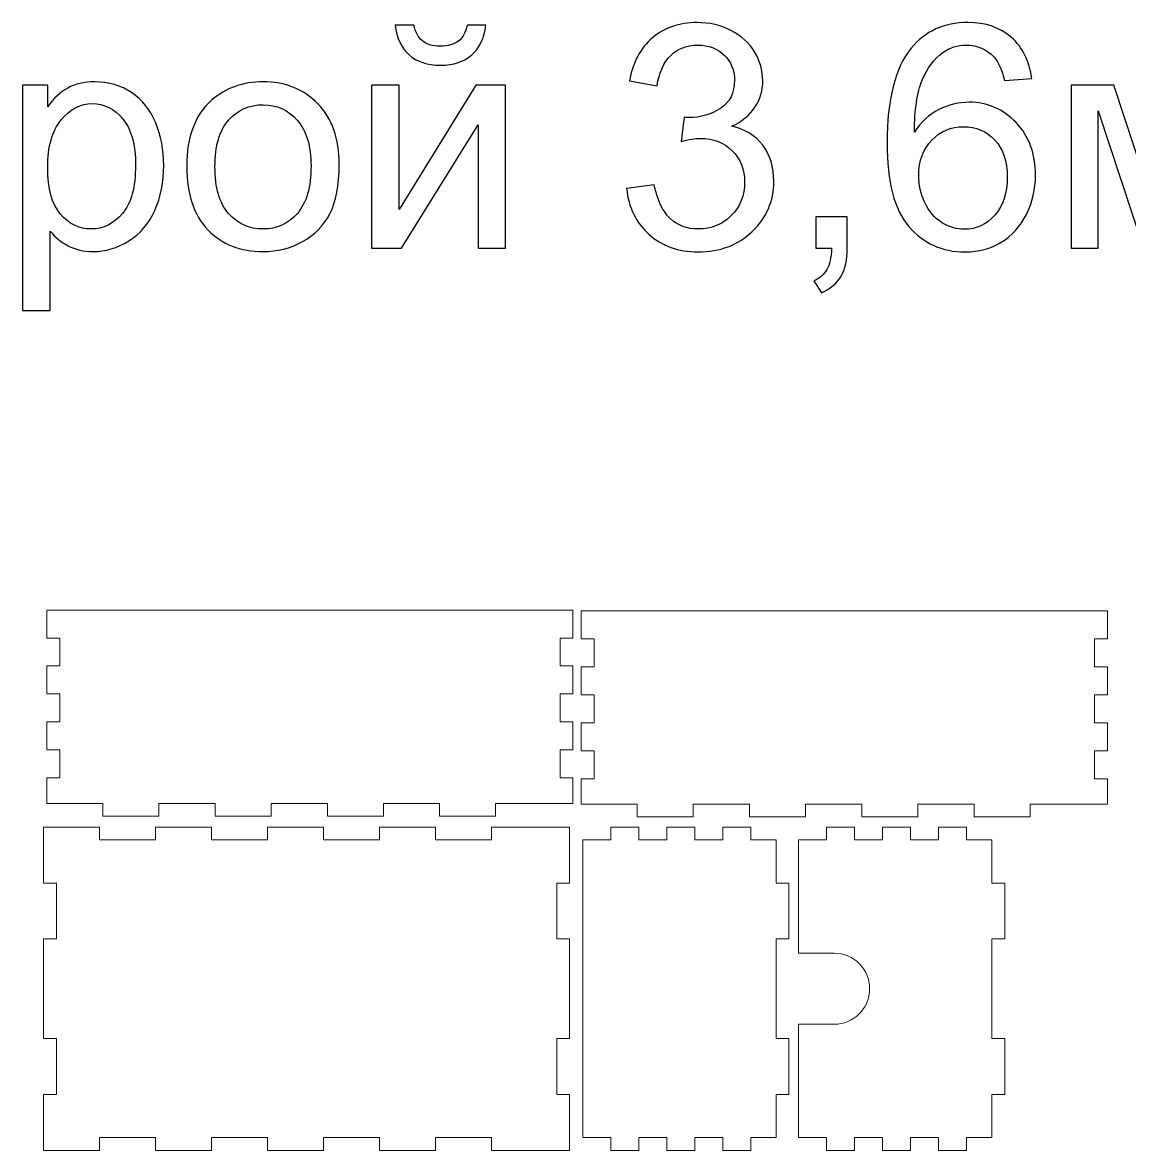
# Model space of a CAD drawing. Header units: centimetres. Extents: x -298 to 0, y -88 to 63.
# Drawn here: x -172.22 to -141.08, y -52.07 to -20.33 of the extents above; entities that cross this region are included whole.
import ezdxf

# ---------------------------------------------------------------- set-up
doc = ezdxf.new("R2010")
doc.units = ezdxf.units.CM
doc.header["$MEASUREMENT"] = 0
doc.layers.add('layer 1', color=7, linetype='Continuous')

msp = doc.modelspace()

# ---------------------------------------------------------------- linework, layer by layer
at = {"layer": 'layer 1', "color": 250}
for points, knots in [([(-159.71471, -20.40551), (-159.71471, -20.40551), (-159.18503, -20.40551), (-159.18503, -20.40551), (-159.18503, -20.40551), (-159.22769, -20.76893), (-159.36012, -21.04849), (-159.58082, -21.24271), (-159.58082, -21.24271), (-159.80152, -21.4384), (-160.09432, -21.53551), (-160.46069, -21.53551), (-160.46069, -21.53551), (-160.82853, -21.53551), (-161.1228, -21.4384), (-161.34204, -21.24565), (-161.34204, -21.24565), (-161.56127, -21.05143), (-161.69369, -20.77187), (-161.73636, -20.40551), (-161.73636, -20.40551), (-161.73636, -20.40551), (-161.20667, -20.40551), (-161.20667, -20.40551), (-161.20667, -20.40551), (-161.16695, -20.60414), (-161.08602, -20.75275), (-160.96684, -20.84986), (-160.96684, -20.84986), (-160.84766, -20.94844), (-160.68581, -20.99699), (-160.48423, -20.99699), (-160.48423, -20.99699), (-160.25029, -20.99699), (-160.07373, -20.94991), (-159.95455, -20.85427), (-159.95455, -20.85427), (-159.83537, -20.7601), (-159.75444, -20.61002), (-159.71471, -20.40551)], [0, 0, 0, 0, 0.09090909, 0.09090909, 0.09090909, 0.09090909, 0.18181818, 0.18181818, 0.18181818, 0.18181818, 0.27272727, 0.27272727, 0.27272727, 0.27272727, 0.36363636, 0.36363636, 0.36363636, 0.36363636, 0.45454545, 0.45454545, 0.45454545, 0.45454545, 0.54545455, 0.54545455, 0.54545455, 0.54545455, 0.63636364, 0.63636364, 0.63636364, 0.63636364, 0.72727273, 0.72727273, 0.72727273, 0.72727273, 0.81818182, 0.81818182, 0.81818182, 0.81818182, 1, 1, 1, 1]), ([(-155.22561, -25.00497), (-155.22561, -25.00497), (-154.44873, -24.89903), (-154.44873, -24.89903), (-154.44873, -24.89903), (-154.35898, -25.34044), (-154.2089, -25.65825), (-153.99555, -25.85247), (-153.99555, -25.85247), (-153.78221, -26.04669), (-153.5203, -26.1438), (-153.20985, -26.1438), (-153.20985, -26.1438), (-152.84201, -26.1438), (-152.53155, -26.01727), (-152.28142, -25.76419), (-152.28142, -25.76419), (-152.03129, -25.51112), (-151.90622, -25.19772), (-151.90622, -24.82399), (-151.90622, -24.82399), (-151.90622, -24.46793), (-152.02246, -24.17365), (-152.25641, -23.94118), (-152.25641, -23.94118), (-152.48888, -23.71018), (-152.78462, -23.59394), (-153.14511, -23.59394), (-153.14511, -23.59394), (-153.29224, -23.59394), (-153.47469, -23.62337), (-153.69392, -23.68075), (-153.69392, -23.68075), (-153.69392, -23.68075), (-153.60711, -23.00098), (-153.60711, -23.00098), (-153.60711, -23.00098), (-153.55562, -23.00687), (-153.51295, -23.00981), (-153.48205, -23.00981), (-153.48205, -23.00981), (-153.14952, -23.00981), (-152.85231, -22.923), (-152.58599, -22.75085), (-152.58599, -22.75085), (-152.32115, -22.5787), (-152.18872, -22.31386), (-152.18872, -21.95632), (-152.18872, -21.95632), (-152.18872, -21.67234), (-152.28583, -21.43693), (-152.47858, -21.25007), (-152.47858, -21.25007), (-152.67133, -21.0632), (-152.91999, -20.97051), (-153.22456, -20.97051), (-153.22456, -20.97051), (-153.52766, -20.97051), (-153.77926, -21.06615), (-153.98084, -21.25742), (-153.98084, -21.25742), (-154.18241, -21.4487), (-154.31189, -21.73561), (-154.36928, -22.11817), (-154.36928, -22.11817), (-154.36928, -22.11817), (-155.14615, -21.97692), (-155.14615, -21.97692), (-155.14615, -21.97692), (-155.05052, -21.45606), (-154.8357, -21.05143), (-154.49876, -20.76452), (-154.49876, -20.76452), (-154.16329, -20.4776), (-153.74395, -20.33488), (-153.24369, -20.33488), (-153.24369, -20.33488), (-152.89939, -20.33488), (-152.58158, -20.40845), (-152.29172, -20.55706), (-152.29172, -20.55706), (-152.00039, -20.70419), (-151.77822, -20.90577), (-151.62519, -21.16031), (-151.62519, -21.16031), (-151.4707, -21.41633), (-151.39419, -21.68706), (-151.39419, -21.97397), (-151.39419, -21.97397), (-151.39419, -22.24617), (-151.46776, -22.49336), (-151.61342, -22.71701), (-151.61342, -22.71701), (-151.76056, -22.94066), (-151.97832, -23.11869), (-152.26523, -23.25111), (-152.26523, -23.25111), (-151.89151, -23.33645), (-151.60165, -23.51596), (-151.39419, -23.78816), (-151.39419, -23.78816), (-151.1882, -24.05889), (-151.08521, -24.40024), (-151.08521, -24.80781), (-151.08521, -24.80781), (-151.08521, -25.35957), (-151.28678, -25.82893), (-151.68846, -26.21296), (-151.68846, -26.21296), (-152.09161, -26.59698), (-152.6007, -26.78826), (-153.21573, -26.78826), (-153.21573, -26.78826), (-153.77043, -26.78826), (-154.23097, -26.62199), (-154.59734, -26.29094), (-154.59734, -26.29094), (-154.96518, -25.95988), (-155.17411, -25.53172), (-155.22561, -25.00497)], [0, 0, 0, 0, 0.03225806, 0.03225806, 0.03225806, 0.03225806, 0.06451613, 0.06451613, 0.06451613, 0.06451613, 0.09677419, 0.09677419, 0.09677419, 0.09677419, 0.12903226, 0.12903226, 0.12903226, 0.12903226, 0.16129032, 0.16129032, 0.16129032, 0.16129032, 0.19354839, 0.19354839, 0.19354839, 0.19354839, 0.22580645, 0.22580645, 0.22580645, 0.22580645, 0.25806452, 0.25806452, 0.25806452, 0.25806452, 0.29032258, 0.29032258, 0.29032258, 0.29032258, 0.32258065, 0.32258065, 0.32258065, 0.32258065, 0.35483871, 0.35483871, 0.35483871, 0.35483871, 0.38709677, 0.38709677, 0.38709677, 0.38709677, 0.41935484, 0.41935484, 0.41935484, 0.41935484, 0.4516129, 0.4516129, 0.4516129, 0.4516129, 0.48387097, 0.48387097, 0.48387097, 0.48387097, 0.51612903, 0.51612903, 0.51612903, 0.51612903, 0.5483871, 0.5483871, 0.5483871, 0.5483871, 0.58064516, 0.58064516, 0.58064516, 0.58064516, 0.61290323, 0.61290323, 0.61290323, 0.61290323, 0.64516129, 0.64516129, 0.64516129, 0.64516129, 0.67741935, 0.67741935, 0.67741935, 0.67741935, 0.70967742, 0.70967742, 0.70967742, 0.70967742, 0.74193548, 0.74193548, 0.74193548, 0.74193548, 0.77419355, 0.77419355, 0.77419355, 0.77419355, 0.80645161, 0.80645161, 0.80645161, 0.80645161, 0.83870968, 0.83870968, 0.83870968, 0.83870968, 0.87096774, 0.87096774, 0.87096774, 0.87096774, 0.90322581, 0.90322581, 0.90322581, 0.90322581, 0.93548387, 0.93548387, 0.93548387, 0.93548387, 1, 1, 1, 1]), ([(-143.82847, -21.90629), (-143.82847, -21.90629), (-144.59652, -21.96809), (-144.59652, -21.96809), (-144.59652, -21.96809), (-144.66568, -21.66352), (-144.76426, -21.44134), (-144.89227, -21.30303), (-144.89227, -21.30303), (-145.10267, -21.08086), (-145.3631, -20.97051), (-145.67209, -20.97051), (-145.67209, -20.97051), (-145.92074, -20.97051), (-146.14145, -21.03966), (-146.33125, -21.17797), (-146.33125, -21.17797), (-146.5755, -21.356), (-146.76678, -21.61496), (-146.9095, -21.95632), (-146.9095, -21.95632), (-147.05075, -22.29914), (-147.12432, -22.78616), (-147.1302, -23.41738), (-147.1302, -23.41738), (-146.94334, -23.1334), (-146.71381, -22.92153), (-146.44308, -22.78469), (-146.44308, -22.78469), (-146.17235, -22.64638), (-145.88985, -22.57723), (-145.59263, -22.57723), (-145.59263, -22.57723), (-145.07471, -22.57723), (-144.63331, -22.76851), (-144.26841, -23.14959), (-144.26841, -23.14959), (-143.90498, -23.53067), (-143.72254, -24.0221), (-143.72254, -24.62683), (-143.72254, -24.62683), (-143.72254, -25.0241), (-143.80787, -25.39194), (-143.97855, -25.73329), (-143.97855, -25.73329), (-144.1507, -26.07465), (-144.38465, -26.33508), (-144.6848, -26.51606), (-144.6848, -26.51606), (-144.98349, -26.69703), (-145.32337, -26.78826), (-145.70298, -26.78826), (-145.70298, -26.78826), (-146.34891, -26.78826), (-146.87713, -26.5499), (-147.28617, -26.07465), (-147.28617, -26.07465), (-147.69373, -25.5994), (-147.89825, -24.81517), (-147.89825, -23.72342), (-147.89825, -23.72342), (-147.89825, -22.50219), (-147.67166, -21.61349), (-147.21995, -21.05879), (-147.21995, -21.05879), (-146.82563, -20.57618), (-146.29447, -20.33488), (-145.625, -20.33488), (-145.625, -20.33488), (-145.12768, -20.33488), (-144.71864, -20.47466), (-144.40083, -20.75275), (-144.40083, -20.75275), (-144.08302, -21.03083), (-143.89174, -21.41486), (-143.82847, -21.90629)], [0, 0, 0, 0, 0.05, 0.05, 0.05, 0.05, 0.1, 0.1, 0.1, 0.1, 0.15, 0.15, 0.15, 0.15, 0.2, 0.2, 0.2, 0.2, 0.25, 0.25, 0.25, 0.25, 0.3, 0.3, 0.3, 0.3, 0.35, 0.35, 0.35, 0.35, 0.4, 0.4, 0.4, 0.4, 0.45, 0.45, 0.45, 0.45, 0.5, 0.5, 0.5, 0.5, 0.55, 0.55, 0.55, 0.55, 0.6, 0.6, 0.6, 0.6, 0.65, 0.65, 0.65, 0.65, 0.7, 0.7, 0.7, 0.7, 0.75, 0.75, 0.75, 0.75, 0.8, 0.8, 0.8, 0.8, 0.85, 0.85, 0.85, 0.85, 0.9, 0.9, 0.9, 0.9, 1, 1, 1, 1]), ([(-172.21831, -28.43912), (-172.21831, -28.43912), (-172.21831, -22.10051), (-172.21831, -22.10051), (-172.21831, -22.10051), (-172.21831, -22.10051), (-171.51206, -22.10051), (-171.51206, -22.10051), (-171.51206, -22.10051), (-171.51206, -22.10051), (-171.51206, -22.7023), (-171.51206, -22.7023), (-171.51206, -22.7023), (-171.3458, -22.46982), (-171.15746, -22.29473), (-170.94706, -22.17849), (-170.94706, -22.17849), (-170.73813, -22.06225), (-170.48358, -22.0034), (-170.18489, -22.0034), (-170.18489, -22.0034), (-169.79351, -22.0034), (-169.44922, -22.10345), (-169.15053, -22.30503), (-169.15053, -22.30503), (-168.85184, -22.50513), (-168.62673, -22.78911), (-168.47371, -23.154), (-168.47371, -23.154), (-168.32216, -23.52037), (-168.24564, -23.92058), (-168.24564, -24.35757), (-168.24564, -24.35757), (-168.24564, -24.82399), (-168.32951, -25.2448), (-168.49725, -25.62), (-168.49725, -25.62), (-168.66498, -25.99372), (-168.90923, -26.28064), (-169.22998, -26.48074), (-169.22998, -26.48074), (-169.54927, -26.67938), (-169.88621, -26.77943), (-170.23934, -26.77943), (-170.23934, -26.77943), (-170.49829, -26.77943), (-170.73077, -26.72499), (-170.93529, -26.61611), (-170.93529, -26.61611), (-171.14128, -26.50723), (-171.30901, -26.37039), (-171.44143, -26.20413), (-171.44143, -26.20413), (-171.44143, -26.20413), (-171.44143, -28.43912), (-171.44143, -28.43912), (-171.44143, -28.43912), (-171.44143, -28.43912), (-172.21831, -28.43912), (-172.21831, -28.43912)], [0, 0, 0, 0, 0.0625, 0.0625, 0.0625, 0.0625, 0.125, 0.125, 0.125, 0.125, 0.1875, 0.1875, 0.1875, 0.1875, 0.25, 0.25, 0.25, 0.25, 0.3125, 0.3125, 0.3125, 0.3125, 0.375, 0.375, 0.375, 0.375, 0.4375, 0.4375, 0.4375, 0.4375, 0.5, 0.5, 0.5, 0.5, 0.5625, 0.5625, 0.5625, 0.5625, 0.625, 0.625, 0.625, 0.625, 0.6875, 0.6875, 0.6875, 0.6875, 0.75, 0.75, 0.75, 0.75, 0.8125, 0.8125, 0.8125, 0.8125, 0.875, 0.875, 0.875, 0.875, 1, 1, 1, 1]), ([(-167.59972, -24.39142), (-167.59972, -23.54538), (-167.3643, -22.91859), (-166.892, -22.51102), (-166.892, -22.51102), (-166.49915, -22.17261), (-166.01801, -22.0034), (-165.45154, -22.0034), (-165.45154, -22.0034), (-164.82327, -22.0034), (-164.30829, -22.20939), (-163.90808, -22.62137), (-163.90808, -22.62137), (-163.50934, -23.03188), (-163.30924, -23.6013), (-163.30924, -24.32668), (-163.30924, -24.32668), (-163.30924, -24.91522), (-163.39752, -25.37723), (-163.57408, -25.71417), (-163.57408, -25.71417), (-163.75065, -26.05111), (-164.00814, -26.31301), (-164.34655, -26.49987), (-164.34655, -26.49987), (-164.68349, -26.68673), (-165.0528, -26.77943), (-165.45154, -26.77943), (-165.45154, -26.77943), (-166.09305, -26.77943), (-166.61097, -26.57491), (-167.00676, -26.1644), (-167.00676, -26.1644), (-167.40256, -25.75389), (-167.59972, -25.16241), (-167.59972, -24.39142)], [0, 0, 0, 0, 0.1, 0.1, 0.1, 0.1, 0.2, 0.2, 0.2, 0.2, 0.3, 0.3, 0.3, 0.3, 0.4, 0.4, 0.4, 0.4, 0.5, 0.5, 0.5, 0.5, 0.6, 0.6, 0.6, 0.6, 0.7, 0.7, 0.7, 0.7, 0.8, 0.8, 0.8, 0.8, 1, 1, 1, 1]), ([(-162.39847, -22.10051), (-162.39847, -22.10051), (-161.62159, -22.10051), (-161.62159, -22.10051), (-161.62159, -22.10051), (-161.62159, -22.10051), (-161.62159, -25.59499), (-161.62159, -25.59499), (-161.62159, -25.59499), (-161.62159, -25.59499), (-159.46311, -22.10051), (-159.46311, -22.10051), (-159.46311, -22.10051), (-159.46311, -22.10051), (-158.62885, -22.10051), (-158.62885, -22.10051), (-158.62885, -22.10051), (-158.62885, -22.10051), (-158.62885, -26.68232), (-158.62885, -26.68232), (-158.62885, -26.68232), (-158.62885, -26.68232), (-159.40573, -26.68232), (-159.40573, -26.68232), (-159.40573, -26.68232), (-159.40573, -26.68232), (-159.40573, -23.20991), (-159.40573, -23.20991), (-159.40573, -23.20991), (-159.40573, -23.20991), (-161.56127, -26.68232), (-161.56127, -26.68232), (-161.56127, -26.68232), (-161.56127, -26.68232), (-162.39847, -26.68232), (-162.39847, -26.68232), (-162.39847, -26.68232), (-162.39847, -26.68232), (-162.39847, -22.10051), (-162.39847, -22.10051)], [0, 0, 0, 0, 0.09090909, 0.09090909, 0.09090909, 0.09090909, 0.18181818, 0.18181818, 0.18181818, 0.18181818, 0.27272727, 0.27272727, 0.27272727, 0.27272727, 0.36363636, 0.36363636, 0.36363636, 0.36363636, 0.45454545, 0.45454545, 0.45454545, 0.45454545, 0.54545455, 0.54545455, 0.54545455, 0.54545455, 0.63636364, 0.63636364, 0.63636364, 0.63636364, 0.72727273, 0.72727273, 0.72727273, 0.72727273, 0.81818182, 0.81818182, 0.81818182, 0.81818182, 1, 1, 1, 1]), ([(-142.71466, -22.10051), (-142.71466, -22.10051), (-141.51991, -22.10051), (-141.51991, -22.10051), (-141.51991, -22.10051), (-141.51991, -22.10051), (-140.30899, -25.76714), (-140.30899, -25.76714), (-140.30899, -25.76714), (-140.30899, -25.76714), (-138.96858, -22.10051), (-138.96858, -22.10051), (-138.96858, -22.10051), (-138.96858, -22.10051), (-137.85918, -22.10051), (-137.85918, -22.10051), (-137.85918, -22.10051), (-137.85918, -22.10051), (-137.85918, -26.68232), (-137.85918, -26.68232), (-137.85918, -26.68232), (-137.85918, -26.68232), (-138.63605, -26.68232), (-138.63605, -26.68232), (-138.63605, -26.68232), (-138.63605, -26.68232), (-138.63605, -22.99362), (-138.63605, -22.99362), (-138.63605, -22.99362), (-138.63605, -22.99362), (-139.98529, -26.68232), (-139.98529, -26.68232), (-139.98529, -26.68232), (-139.98529, -26.68232), (-140.67977, -26.68232), (-140.67977, -26.68232), (-140.67977, -26.68232), (-140.67977, -26.68232), (-141.95544, -22.81706), (-141.95544, -22.81706), (-141.95544, -22.81706), (-141.95544, -22.81706), (-141.95544, -26.68232), (-141.95544, -26.68232), (-141.95544, -26.68232), (-141.95544, -26.68232), (-142.71466, -26.68232), (-142.71466, -26.68232), (-142.71466, -26.68232), (-142.71466, -26.68232), (-142.71466, -22.10051), (-142.71466, -22.10051)], [0, 0, 0, 0, 0.07142857, 0.07142857, 0.07142857, 0.07142857, 0.14285714, 0.14285714, 0.14285714, 0.14285714, 0.21428571, 0.21428571, 0.21428571, 0.21428571, 0.28571429, 0.28571429, 0.28571429, 0.28571429, 0.35714286, 0.35714286, 0.35714286, 0.35714286, 0.42857143, 0.42857143, 0.42857143, 0.42857143, 0.5, 0.5, 0.5, 0.5, 0.57142857, 0.57142857, 0.57142857, 0.57142857, 0.64285714, 0.64285714, 0.64285714, 0.64285714, 0.71428571, 0.71428571, 0.71428571, 0.71428571, 0.78571429, 0.78571429, 0.78571429, 0.78571429, 0.85714286, 0.85714286, 0.85714286, 0.85714286, 1, 1, 1, 1]), ([(-171.51206, -24.41937), (-171.51206, -25.00644), (-171.39288, -25.44049), (-171.15599, -25.72152), (-171.15599, -25.72152), (-170.91763, -26.00255), (-170.62925, -26.1438), (-170.29083, -26.1438), (-170.29083, -26.1438), (-169.94653, -26.1438), (-169.65226, -25.99814), (-169.40802, -25.70681), (-169.40802, -25.70681), (-169.1623, -25.41548), (-169.04018, -24.96524), (-169.04018, -24.35463), (-169.04018, -24.35463), (-169.04018, -23.77197), (-169.15936, -23.33645), (-169.39919, -23.04659), (-169.39919, -23.04659), (-169.63902, -22.75674), (-169.92446, -22.61254), (-170.25699, -22.61254), (-170.25699, -22.61254), (-170.58658, -22.61254), (-170.8779, -22.76704), (-171.13098, -23.07455), (-171.13098, -23.07455), (-171.38552, -23.38353), (-171.51206, -23.83083), (-171.51206, -24.41937)], [0, 0, 0, 0, 0.11111111, 0.11111111, 0.11111111, 0.11111111, 0.22222222, 0.22222222, 0.22222222, 0.22222222, 0.33333333, 0.33333333, 0.33333333, 0.33333333, 0.44444444, 0.44444444, 0.44444444, 0.44444444, 0.55555556, 0.55555556, 0.55555556, 0.55555556, 0.66666667, 0.66666667, 0.66666667, 0.66666667, 0.77777778, 0.77777778, 0.77777778, 0.77777778, 1, 1, 1, 1]), ([(-166.80519, -24.39289), (-166.80519, -24.97849), (-166.67718, -25.41695), (-166.42116, -25.70681), (-166.42116, -25.70681), (-166.16368, -25.99814), (-165.84145, -26.1438), (-165.45154, -26.1438), (-165.45154, -26.1438), (-165.06604, -26.1438), (-164.74529, -25.99814), (-164.4878, -25.70534), (-164.4878, -25.70534), (-164.23178, -25.41254), (-164.10377, -24.96672), (-164.10377, -24.36787), (-164.10377, -24.36787), (-164.10377, -23.80287), (-164.23325, -23.37471), (-164.49074, -23.08485), (-164.49074, -23.08485), (-164.74823, -22.79352), (-165.06898, -22.64786), (-165.45154, -22.64786), (-165.45154, -22.64786), (-165.84145, -22.64786), (-166.16368, -22.79205), (-166.42116, -23.08191), (-166.42116, -23.08191), (-166.67718, -23.37176), (-166.80519, -23.80876), (-166.80519, -24.39289)], [0, 0, 0, 0, 0.11111111, 0.11111111, 0.11111111, 0.11111111, 0.22222222, 0.22222222, 0.22222222, 0.22222222, 0.33333333, 0.33333333, 0.33333333, 0.33333333, 0.44444444, 0.44444444, 0.44444444, 0.44444444, 0.55555556, 0.55555556, 0.55555556, 0.55555556, 0.66666667, 0.66666667, 0.66666667, 0.66666667, 0.77777778, 0.77777778, 0.77777778, 0.77777778, 1, 1, 1, 1]), ([(-147.00661, -24.63419), (-147.00661, -24.90198), (-146.94922, -25.15799), (-146.83593, -25.40224), (-146.83593, -25.40224), (-146.72264, -25.64648), (-146.56373, -25.83187), (-146.36215, -25.95988), (-146.36215, -25.95988), (-146.1591, -26.08789), (-145.94429, -26.15263), (-145.71623, -26.15263), (-145.71623, -26.15263), (-145.38517, -26.15263), (-145.10267, -26.02021), (-144.86872, -25.75536), (-144.86872, -25.75536), (-144.63478, -25.49052), (-144.51707, -25.13151), (-144.51707, -24.67686), (-144.51707, -24.67686), (-144.51707, -24.23987), (-144.63331, -23.89557), (-144.86431, -23.64397), (-144.86431, -23.64397), (-145.09531, -23.39236), (-145.38958, -23.26583), (-145.74712, -23.26583), (-145.74712, -23.26583), (-146.09731, -23.26583), (-146.39599, -23.39236), (-146.64024, -23.64397), (-146.64024, -23.64397), (-146.88448, -23.89557), (-147.00661, -24.22515), (-147.00661, -24.63419)], [0, 0, 0, 0, 0.1, 0.1, 0.1, 0.1, 0.2, 0.2, 0.2, 0.2, 0.3, 0.3, 0.3, 0.3, 0.4, 0.4, 0.4, 0.4, 0.5, 0.5, 0.5, 0.5, 0.6, 0.6, 0.6, 0.6, 0.7, 0.7, 0.7, 0.7, 0.8, 0.8, 0.8, 0.8, 1, 1, 1, 1]), ([(-149.90076, -26.68232), (-149.90076, -26.68232), (-149.90076, -25.79951), (-149.90076, -25.79951), (-149.90076, -25.79951), (-149.90076, -25.79951), (-149.01795, -25.79951), (-149.01795, -25.79951), (-149.01795, -25.79951), (-149.01795, -25.79951), (-149.01795, -26.68232), (-149.01795, -26.68232), (-149.01795, -26.68232), (-149.01795, -27.00749), (-149.07533, -27.27086), (-149.19157, -27.47097), (-149.19157, -27.47097), (-149.30634, -27.67107), (-149.49026, -27.82704), (-149.74186, -27.93592), (-149.74186, -27.93592), (-149.74186, -27.93592), (-149.95373, -27.60045), (-149.95373, -27.60045), (-149.95373, -27.60045), (-149.78894, -27.52835), (-149.66829, -27.42241), (-149.59178, -27.28411), (-149.59178, -27.28411), (-149.5138, -27.14433), (-149.46966, -26.94422), (-149.46083, -26.68232), (-149.46083, -26.68232), (-149.46083, -26.68232), (-149.90076, -26.68232), (-149.90076, -26.68232)], [0, 0, 0, 0, 0.1, 0.1, 0.1, 0.1, 0.2, 0.2, 0.2, 0.2, 0.3, 0.3, 0.3, 0.3, 0.4, 0.4, 0.4, 0.4, 0.5, 0.5, 0.5, 0.5, 0.6, 0.6, 0.6, 0.6, 0.7, 0.7, 0.7, 0.7, 0.8, 0.8, 0.8, 0.8, 1, 1, 1, 1])]:
    msp.add_open_spline(points, degree=3, knots=knots, dxfattribs=at)
at = {"layer": 'layer 1', "lineweight": 15}
for points in [[(-156.73417, -36.86525), (-156.73417, -36.86525), (-171.53417, -36.86525), (-171.53417, -36.86525)], [(-171.53417, -36.86525), (-171.53417, -36.86525), (-171.53417, -37.65275), (-171.53417, -37.65275)], [(-156.73417, -37.65275), (-156.73417, -37.65275), (-156.73417, -36.86525), (-156.73417, -36.86525)], [(-141.70066, -36.88862), (-141.70066, -36.88862), (-156.50066, -36.88862), (-156.50066, -36.88862)], [(-156.50066, -36.88862), (-156.50066, -36.88862), (-156.50066, -37.67612), (-156.50066, -37.67612)], [(-141.70066, -37.67612), (-141.70066, -37.67612), (-141.70066, -36.88862), (-141.70066, -36.88862)], [(-171.53417, -37.65275), (-171.53417, -37.65275), (-171.17417, -37.65275), (-171.17417, -37.65275)], [(-171.17417, -37.65275), (-171.17417, -37.65275), (-171.17417, -38.44025), (-171.17417, -38.44025)], [(-157.09417, -38.44025), (-157.09417, -38.44025), (-157.09417, -37.65275), (-157.09417, -37.65275)], [(-157.09417, -37.65275), (-157.09417, -37.65275), (-156.73417, -37.65275), (-156.73417, -37.65275)], [(-156.50066, -37.67612), (-156.50066, -37.67612), (-156.14066, -37.67612), (-156.14066, -37.67612)], [(-156.14066, -37.67612), (-156.14066, -37.67612), (-156.14066, -38.46362), (-156.14066, -38.46362)], [(-142.06066, -38.46362), (-142.06066, -38.46362), (-142.06066, -37.67612), (-142.06066, -37.67612)], [(-142.06066, -37.67612), (-142.06066, -37.67612), (-141.70066, -37.67612), (-141.70066, -37.67612)], [(-171.17417, -38.44025), (-171.17417, -38.44025), (-171.53417, -38.44025), (-171.53417, -38.44025)], [(-171.53417, -38.44025), (-171.53417, -38.44025), (-171.53417, -39.22775), (-171.53417, -39.22775)], [(-156.73417, -38.44025), (-156.73417, -38.44025), (-157.09417, -38.44025), (-157.09417, -38.44025)], [(-156.73417, -39.22775), (-156.73417, -39.22775), (-156.73417, -38.44025), (-156.73417, -38.44025)], [(-156.14066, -38.46362), (-156.14066, -38.46362), (-156.50066, -38.46362), (-156.50066, -38.46362)], [(-156.50066, -38.46362), (-156.50066, -38.46362), (-156.50066, -39.25112), (-156.50066, -39.25112)], [(-141.70066, -38.46362), (-141.70066, -38.46362), (-142.06066, -38.46362), (-142.06066, -38.46362)], [(-141.70066, -39.25112), (-141.70066, -39.25112), (-141.70066, -38.46362), (-141.70066, -38.46362)], [(-171.53417, -39.22775), (-171.53417, -39.22775), (-171.17417, -39.22775), (-171.17417, -39.22775)], [(-171.17417, -39.22775), (-171.17417, -39.22775), (-171.17417, -40.01525), (-171.17417, -40.01525)], [(-157.09417, -40.01525), (-157.09417, -40.01525), (-157.09417, -39.22775), (-157.09417, -39.22775)], [(-157.09417, -39.22775), (-157.09417, -39.22775), (-156.73417, -39.22775), (-156.73417, -39.22775)], [(-156.50066, -39.25112), (-156.50066, -39.25112), (-156.14066, -39.25112), (-156.14066, -39.25112)], [(-156.14066, -39.25112), (-156.14066, -39.25112), (-156.14066, -40.03862), (-156.14066, -40.03862)], [(-142.06066, -40.03862), (-142.06066, -40.03862), (-142.06066, -39.25112), (-142.06066, -39.25112)], [(-142.06066, -39.25112), (-142.06066, -39.25112), (-141.70066, -39.25112), (-141.70066, -39.25112)], [(-171.17417, -40.01525), (-171.17417, -40.01525), (-171.53417, -40.01525), (-171.53417, -40.01525)], [(-171.53417, -40.01525), (-171.53417, -40.01525), (-171.53417, -40.80275), (-171.53417, -40.80275)], [(-156.73417, -40.01525), (-156.73417, -40.01525), (-157.09417, -40.01525), (-157.09417, -40.01525)], [(-156.73417, -40.80275), (-156.73417, -40.80275), (-156.73417, -40.01525), (-156.73417, -40.01525)], [(-156.14066, -40.03862), (-156.14066, -40.03862), (-156.50066, -40.03862), (-156.50066, -40.03862)], [(-156.50066, -40.03862), (-156.50066, -40.03862), (-156.50066, -40.82612), (-156.50066, -40.82612)], [(-141.70066, -40.03862), (-141.70066, -40.03862), (-142.06066, -40.03862), (-142.06066, -40.03862)], [(-141.70066, -40.82612), (-141.70066, -40.82612), (-141.70066, -40.03862), (-141.70066, -40.03862)], [(-171.53417, -40.80275), (-171.53417, -40.80275), (-171.17417, -40.80275), (-171.17417, -40.80275)], [(-171.17417, -40.80275), (-171.17417, -40.80275), (-171.17417, -41.59025), (-171.17417, -41.59025)], [(-157.09417, -41.59025), (-157.09417, -41.59025), (-157.09417, -40.80275), (-157.09417, -40.80275)], [(-157.09417, -40.80275), (-157.09417, -40.80275), (-156.73417, -40.80275), (-156.73417, -40.80275)], [(-156.50066, -40.82612), (-156.50066, -40.82612), (-156.14066, -40.82612), (-156.14066, -40.82612)], [(-156.14066, -40.82612), (-156.14066, -40.82612), (-156.14066, -41.61362), (-156.14066, -41.61362)], [(-142.06066, -41.61362), (-142.06066, -41.61362), (-142.06066, -40.82612), (-142.06066, -40.82612)], [(-142.06066, -40.82612), (-142.06066, -40.82612), (-141.70066, -40.82612), (-141.70066, -40.82612)], [(-171.17417, -41.59025), (-171.17417, -41.59025), (-171.53417, -41.59025), (-171.53417, -41.59025)], [(-171.53417, -41.59025), (-171.53417, -41.59025), (-171.53417, -42.30525), (-171.53417, -42.30525)], [(-156.73417, -41.59025), (-156.73417, -41.59025), (-157.09417, -41.59025), (-157.09417, -41.59025)], [(-156.73417, -42.30525), (-156.73417, -42.30525), (-156.73417, -41.59025), (-156.73417, -41.59025)], [(-156.14066, -41.61362), (-156.14066, -41.61362), (-156.50066, -41.61362), (-156.50066, -41.61362)], [(-156.50066, -41.61362), (-156.50066, -41.61362), (-156.50066, -42.32862), (-156.50066, -42.32862)], [(-141.70066, -41.61362), (-141.70066, -41.61362), (-142.06066, -41.61362), (-142.06066, -41.61362)], [(-141.70066, -42.32862), (-141.70066, -42.32862), (-141.70066, -41.61362), (-141.70066, -41.61362)], [(-171.53417, -42.30525), (-171.53417, -42.30525), (-169.95917, -42.30525), (-169.95917, -42.30525)], [(-169.95917, -42.30525), (-169.95917, -42.30525), (-169.95917, -42.66525), (-169.95917, -42.66525)], [(-168.38417, -42.66525), (-168.38417, -42.66525), (-168.38417, -42.30525), (-168.38417, -42.30525)], [(-168.38417, -42.30525), (-168.38417, -42.30525), (-166.80117, -42.30525), (-166.80117, -42.30525)], [(-166.80117, -42.30525), (-166.80117, -42.30525), (-166.80117, -42.66525), (-166.80117, -42.66525)], [(-165.22617, -42.66525), (-165.22617, -42.66525), (-165.22617, -42.30525), (-165.22617, -42.30525)], [(-165.22617, -42.30525), (-165.22617, -42.30525), (-163.64317, -42.30525), (-163.64317, -42.30525)], [(-163.64317, -42.30525), (-163.64317, -42.30525), (-163.64317, -42.66525), (-163.64317, -42.66525)], [(-162.06817, -42.66525), (-162.06817, -42.66525), (-162.06817, -42.30525), (-162.06817, -42.30525)], [(-162.06817, -42.30525), (-162.06817, -42.30525), (-160.48517, -42.30525), (-160.48517, -42.30525)], [(-160.48517, -42.30525), (-160.48517, -42.30525), (-160.48517, -42.66525), (-160.48517, -42.66525)], [(-158.91017, -42.66525), (-158.91017, -42.66525), (-158.91017, -42.30525), (-158.91017, -42.30525)], [(-158.91017, -42.30525), (-158.91017, -42.30525), (-156.73417, -42.30525), (-156.73417, -42.30525)], [(-156.50066, -42.32862), (-156.50066, -42.32862), (-154.92566, -42.32862), (-154.92566, -42.32862)], [(-154.92566, -42.32862), (-154.92566, -42.32862), (-154.92566, -42.68862), (-154.92566, -42.68862)], [(-153.35066, -42.68862), (-153.35066, -42.68862), (-153.35066, -42.32862), (-153.35066, -42.32862)], [(-153.35066, -42.32862), (-153.35066, -42.32862), (-151.76766, -42.32862), (-151.76766, -42.32862)], [(-151.76766, -42.32862), (-151.76766, -42.32862), (-151.76766, -42.68862), (-151.76766, -42.68862)], [(-150.19266, -42.68862), (-150.19266, -42.68862), (-150.19266, -42.32862), (-150.19266, -42.32862)], [(-150.19266, -42.32862), (-150.19266, -42.32862), (-148.60966, -42.32862), (-148.60966, -42.32862)], [(-148.60966, -42.32862), (-148.60966, -42.32862), (-148.60966, -42.68862), (-148.60966, -42.68862)], [(-147.03466, -42.68862), (-147.03466, -42.68862), (-147.03466, -42.32862), (-147.03466, -42.32862)], [(-147.03466, -42.32862), (-147.03466, -42.32862), (-145.45166, -42.32862), (-145.45166, -42.32862)], [(-145.45166, -42.32862), (-145.45166, -42.32862), (-145.45166, -42.68862), (-145.45166, -42.68862)], [(-143.87666, -42.68862), (-143.87666, -42.68862), (-143.87666, -42.32862), (-143.87666, -42.32862)], [(-143.87666, -42.32862), (-143.87666, -42.32862), (-141.70066, -42.32862), (-141.70066, -42.32862)], [(-169.95917, -42.66525), (-169.95917, -42.66525), (-168.38417, -42.66525), (-168.38417, -42.66525)], [(-166.80117, -42.66525), (-166.80117, -42.66525), (-165.22617, -42.66525), (-165.22617, -42.66525)], [(-163.64317, -42.66525), (-163.64317, -42.66525), (-162.06817, -42.66525), (-162.06817, -42.66525)], [(-160.48517, -42.66525), (-160.48517, -42.66525), (-158.91017, -42.66525), (-158.91017, -42.66525)], [(-154.92566, -42.68862), (-154.92566, -42.68862), (-153.35066, -42.68862), (-153.35066, -42.68862)], [(-151.76766, -42.68862), (-151.76766, -42.68862), (-150.19266, -42.68862), (-150.19266, -42.68862)], [(-148.60966, -42.68862), (-148.60966, -42.68862), (-147.03466, -42.68862), (-147.03466, -42.68862)], [(-145.45166, -42.68862), (-145.45166, -42.68862), (-143.87666, -42.68862), (-143.87666, -42.68862)], [(-170.05279, -42.97169), (-170.05279, -42.97169), (-171.62779, -42.97169), (-171.62779, -42.97169)], [(-171.62779, -42.97169), (-171.62779, -42.97169), (-171.62779, -44.54669), (-171.62779, -44.54669)], [(-170.05279, -43.33169), (-170.05279, -43.33169), (-170.05279, -42.97169), (-170.05279, -42.97169)], [(-166.90279, -42.97169), (-166.90279, -42.97169), (-168.47779, -42.97169), (-168.47779, -42.97169)], [(-168.47779, -42.97169), (-168.47779, -42.97169), (-168.47779, -43.33169), (-168.47779, -43.33169)], [(-166.90279, -43.33169), (-166.90279, -43.33169), (-166.90279, -42.97169), (-166.90279, -42.97169)], [(-163.75279, -42.97169), (-163.75279, -42.97169), (-165.32779, -42.97169), (-165.32779, -42.97169)], [(-165.32779, -42.97169), (-165.32779, -42.97169), (-165.32779, -43.33169), (-165.32779, -43.33169)], [(-163.75279, -43.33169), (-163.75279, -43.33169), (-163.75279, -42.97169), (-163.75279, -42.97169)], [(-160.60279, -42.97169), (-160.60279, -42.97169), (-162.17779, -42.97169), (-162.17779, -42.97169)], [(-162.17779, -42.97169), (-162.17779, -42.97169), (-162.17779, -43.33169), (-162.17779, -43.33169)], [(-160.60279, -43.33169), (-160.60279, -43.33169), (-160.60279, -42.97169), (-160.60279, -42.97169)], [(-156.82779, -42.97169), (-156.82779, -42.97169), (-159.02779, -42.97169), (-159.02779, -42.97169)], [(-159.02779, -42.97169), (-159.02779, -42.97169), (-159.02779, -43.33169), (-159.02779, -43.33169)], [(-156.82779, -44.54669), (-156.82779, -44.54669), (-156.82779, -42.97169), (-156.82779, -42.97169)], [(-154.88308, -42.97169), (-154.88308, -42.97169), (-155.67058, -42.97169), (-155.67058, -42.97169)], [(-155.67058, -42.97169), (-155.67058, -42.97169), (-155.67058, -43.33169), (-155.67058, -43.33169)], [(-154.88308, -43.33169), (-154.88308, -43.33169), (-154.88308, -42.97169), (-154.88308, -42.97169)], [(-153.30808, -42.97169), (-153.30808, -42.97169), (-154.09558, -42.97169), (-154.09558, -42.97169)], [(-154.09558, -42.97169), (-154.09558, -42.97169), (-154.09558, -43.33169), (-154.09558, -43.33169)], [(-153.30808, -43.33169), (-153.30808, -43.33169), (-153.30808, -42.97169), (-153.30808, -42.97169)], [(-151.73308, -42.97169), (-151.73308, -42.97169), (-152.52058, -42.97169), (-152.52058, -42.97169)], [(-152.52058, -42.97169), (-152.52058, -42.97169), (-152.52058, -43.33169), (-152.52058, -43.33169)], [(-151.73308, -43.33169), (-151.73308, -43.33169), (-151.73308, -42.97169), (-151.73308, -42.97169)], [(-148.8126, -42.97169), (-148.8126, -42.97169), (-149.6001, -42.97169), (-149.6001, -42.97169)], [(-149.6001, -42.97169), (-149.6001, -42.97169), (-149.6001, -43.33169), (-149.6001, -43.33169)], [(-148.8126, -43.33169), (-148.8126, -43.33169), (-148.8126, -42.97169), (-148.8126, -42.97169)], [(-147.2376, -42.97169), (-147.2376, -42.97169), (-148.0251, -42.97169), (-148.0251, -42.97169)], [(-148.0251, -42.97169), (-148.0251, -42.97169), (-148.0251, -43.33169), (-148.0251, -43.33169)], [(-147.2376, -43.33169), (-147.2376, -43.33169), (-147.2376, -42.97169), (-147.2376, -42.97169)], [(-145.6626, -42.97169), (-145.6626, -42.97169), (-146.4501, -42.97169), (-146.4501, -42.97169)], [(-146.4501, -42.97169), (-146.4501, -42.97169), (-146.4501, -43.33169), (-146.4501, -43.33169)], [(-145.6626, -43.33169), (-145.6626, -43.33169), (-145.6626, -42.97169), (-145.6626, -42.97169)], [(-168.47779, -43.33169), (-168.47779, -43.33169), (-170.05279, -43.33169), (-170.05279, -43.33169)], [(-165.32779, -43.33169), (-165.32779, -43.33169), (-166.90279, -43.33169), (-166.90279, -43.33169)], [(-162.17779, -43.33169), (-162.17779, -43.33169), (-163.75279, -43.33169), (-163.75279, -43.33169)], [(-159.02779, -43.33169), (-159.02779, -43.33169), (-160.60279, -43.33169), (-160.60279, -43.33169)], [(-155.67058, -43.33169), (-155.67058, -43.33169), (-156.45808, -43.33169), (-156.45808, -43.33169)], [(-156.45808, -43.33169), (-156.45808, -43.33169), (-156.45808, -51.71169), (-156.45808, -51.71169)], [(-154.09558, -43.33169), (-154.09558, -43.33169), (-154.88308, -43.33169), (-154.88308, -43.33169)], [(-152.52058, -43.33169), (-152.52058, -43.33169), (-153.30808, -43.33169), (-153.30808, -43.33169)], [(-151.01808, -43.33169), (-151.01808, -43.33169), (-151.73308, -43.33169), (-151.73308, -43.33169)], [(-151.01808, -44.54669), (-151.01808, -44.54669), (-151.01808, -43.33169), (-151.01808, -43.33169)], [(-149.6001, -43.33169), (-149.6001, -43.33169), (-150.3876, -43.33169), (-150.3876, -43.33169)], [(-150.3876, -43.33169), (-150.3876, -43.33169), (-150.3876, -46.52169), (-150.3876, -46.52169)], [(-148.0251, -43.33169), (-148.0251, -43.33169), (-148.8126, -43.33169), (-148.8126, -43.33169)], [(-146.4501, -43.33169), (-146.4501, -43.33169), (-147.2376, -43.33169), (-147.2376, -43.33169)], [(-144.9476, -43.33169), (-144.9476, -43.33169), (-145.6626, -43.33169), (-145.6626, -43.33169)], [(-144.9476, -44.54669), (-144.9476, -44.54669), (-144.9476, -43.33169), (-144.9476, -43.33169)], [(-171.62779, -44.54669), (-171.62779, -44.54669), (-171.26779, -44.54669), (-171.26779, -44.54669)], [(-171.26779, -44.54669), (-171.26779, -44.54669), (-171.26779, -46.12169), (-171.26779, -46.12169)], [(-157.18779, -46.12169), (-157.18779, -46.12169), (-157.18779, -44.54669), (-157.18779, -44.54669)], [(-157.18779, -44.54669), (-157.18779, -44.54669), (-156.82779, -44.54669), (-156.82779, -44.54669)], [(-150.65808, -44.54669), (-150.65808, -44.54669), (-151.01808, -44.54669), (-151.01808, -44.54669)], [(-150.65808, -46.12169), (-150.65808, -46.12169), (-150.65808, -44.54669), (-150.65808, -44.54669)], [(-144.5876, -44.54669), (-144.5876, -44.54669), (-144.9476, -44.54669), (-144.9476, -44.54669)], [(-144.5876, -46.12169), (-144.5876, -46.12169), (-144.5876, -44.54669), (-144.5876, -44.54669)], [(-171.26779, -46.12169), (-171.26779, -46.12169), (-171.62779, -46.12169), (-171.62779, -46.12169)], [(-171.62779, -46.12169), (-171.62779, -46.12169), (-171.62779, -48.92169), (-171.62779, -48.92169)], [(-156.82779, -46.12169), (-156.82779, -46.12169), (-157.18779, -46.12169), (-157.18779, -46.12169)], [(-156.82779, -48.92169), (-156.82779, -48.92169), (-156.82779, -46.12169), (-156.82779, -46.12169)], [(-151.01808, -48.92169), (-151.01808, -48.92169), (-151.01808, -46.12169), (-151.01808, -46.12169)], [(-151.01808, -46.12169), (-151.01808, -46.12169), (-150.65808, -46.12169), (-150.65808, -46.12169)], [(-144.9476, -48.92169), (-144.9476, -48.92169), (-144.9476, -46.12169), (-144.9476, -46.12169)], [(-144.9476, -46.12169), (-144.9476, -46.12169), (-144.5876, -46.12169), (-144.5876, -46.12169)], [(-150.3876, -46.52169), (-150.3876, -46.52169), (-149.3876, -46.52169), (-149.3876, -46.52169)], [(-149.3876, -48.52169), (-149.3876, -48.52169), (-150.3876, -48.52169), (-150.3876, -48.52169)], [(-150.3876, -48.52169), (-150.3876, -48.52169), (-150.3876, -51.71169), (-150.3876, -51.71169)], [(-171.62779, -48.92169), (-171.62779, -48.92169), (-171.26779, -48.92169), (-171.26779, -48.92169)], [(-171.26779, -48.92169), (-171.26779, -48.92169), (-171.26779, -50.49669), (-171.26779, -50.49669)], [(-157.18779, -50.49669), (-157.18779, -50.49669), (-157.18779, -48.92169), (-157.18779, -48.92169)], [(-157.18779, -48.92169), (-157.18779, -48.92169), (-156.82779, -48.92169), (-156.82779, -48.92169)], [(-150.65808, -48.92169), (-150.65808, -48.92169), (-151.01808, -48.92169), (-151.01808, -48.92169)], [(-150.65808, -50.49669), (-150.65808, -50.49669), (-150.65808, -48.92169), (-150.65808, -48.92169)], [(-144.5876, -48.92169), (-144.5876, -48.92169), (-144.9476, -48.92169), (-144.9476, -48.92169)], [(-144.5876, -50.49669), (-144.5876, -50.49669), (-144.5876, -48.92169), (-144.5876, -48.92169)], [(-171.26779, -50.49669), (-171.26779, -50.49669), (-171.62779, -50.49669), (-171.62779, -50.49669)], [(-171.62779, -50.49669), (-171.62779, -50.49669), (-171.62779, -52.07169), (-171.62779, -52.07169)], [(-156.82779, -50.49669), (-156.82779, -50.49669), (-157.18779, -50.49669), (-157.18779, -50.49669)], [(-156.82779, -52.07169), (-156.82779, -52.07169), (-156.82779, -50.49669), (-156.82779, -50.49669)], [(-151.01808, -51.71169), (-151.01808, -51.71169), (-151.01808, -50.49669), (-151.01808, -50.49669)], [(-151.01808, -50.49669), (-151.01808, -50.49669), (-150.65808, -50.49669), (-150.65808, -50.49669)], [(-144.9476, -51.71169), (-144.9476, -51.71169), (-144.9476, -50.49669), (-144.9476, -50.49669)], [(-144.9476, -50.49669), (-144.9476, -50.49669), (-144.5876, -50.49669), (-144.5876, -50.49669)], [(-170.05279, -52.07169), (-170.05279, -52.07169), (-170.05279, -51.71169), (-170.05279, -51.71169)], [(-170.05279, -51.71169), (-170.05279, -51.71169), (-168.47779, -51.71169), (-168.47779, -51.71169)], [(-168.47779, -51.71169), (-168.47779, -51.71169), (-168.47779, -52.07169), (-168.47779, -52.07169)], [(-166.90279, -52.07169), (-166.90279, -52.07169), (-166.90279, -51.71169), (-166.90279, -51.71169)], [(-166.90279, -51.71169), (-166.90279, -51.71169), (-165.32779, -51.71169), (-165.32779, -51.71169)], [(-165.32779, -51.71169), (-165.32779, -51.71169), (-165.32779, -52.07169), (-165.32779, -52.07169)], [(-163.75279, -52.07169), (-163.75279, -52.07169), (-163.75279, -51.71169), (-163.75279, -51.71169)], [(-163.75279, -51.71169), (-163.75279, -51.71169), (-162.17779, -51.71169), (-162.17779, -51.71169)], [(-162.17779, -51.71169), (-162.17779, -51.71169), (-162.17779, -52.07169), (-162.17779, -52.07169)], [(-160.60279, -52.07169), (-160.60279, -52.07169), (-160.60279, -51.71169), (-160.60279, -51.71169)], [(-160.60279, -51.71169), (-160.60279, -51.71169), (-159.02779, -51.71169), (-159.02779, -51.71169)], [(-159.02779, -51.71169), (-159.02779, -51.71169), (-159.02779, -52.07169), (-159.02779, -52.07169)], [(-156.45808, -51.71169), (-156.45808, -51.71169), (-155.67058, -51.71169), (-155.67058, -51.71169)], [(-155.67058, -51.71169), (-155.67058, -51.71169), (-155.67058, -52.07169), (-155.67058, -52.07169)], [(-154.88308, -52.07169), (-154.88308, -52.07169), (-154.88308, -51.71169), (-154.88308, -51.71169)], [(-154.88308, -51.71169), (-154.88308, -51.71169), (-154.09558, -51.71169), (-154.09558, -51.71169)], [(-154.09558, -51.71169), (-154.09558, -51.71169), (-154.09558, -52.07169), (-154.09558, -52.07169)], [(-153.30808, -52.07169), (-153.30808, -52.07169), (-153.30808, -51.71169), (-153.30808, -51.71169)], [(-153.30808, -51.71169), (-153.30808, -51.71169), (-152.52058, -51.71169), (-152.52058, -51.71169)], [(-152.52058, -51.71169), (-152.52058, -51.71169), (-152.52058, -52.07169), (-152.52058, -52.07169)], [(-151.73308, -52.07169), (-151.73308, -52.07169), (-151.73308, -51.71169), (-151.73308, -51.71169)], [(-151.73308, -51.71169), (-151.73308, -51.71169), (-151.01808, -51.71169), (-151.01808, -51.71169)], [(-150.3876, -51.71169), (-150.3876, -51.71169), (-149.6001, -51.71169), (-149.6001, -51.71169)], [(-149.6001, -51.71169), (-149.6001, -51.71169), (-149.6001, -52.07169), (-149.6001, -52.07169)], [(-148.8126, -52.07169), (-148.8126, -52.07169), (-148.8126, -51.71169), (-148.8126, -51.71169)], [(-148.8126, -51.71169), (-148.8126, -51.71169), (-148.0251, -51.71169), (-148.0251, -51.71169)], [(-148.0251, -51.71169), (-148.0251, -51.71169), (-148.0251, -52.07169), (-148.0251, -52.07169)], [(-147.2376, -52.07169), (-147.2376, -52.07169), (-147.2376, -51.71169), (-147.2376, -51.71169)], [(-147.2376, -51.71169), (-147.2376, -51.71169), (-146.4501, -51.71169), (-146.4501, -51.71169)], [(-146.4501, -51.71169), (-146.4501, -51.71169), (-146.4501, -52.07169), (-146.4501, -52.07169)], [(-145.6626, -52.07169), (-145.6626, -52.07169), (-145.6626, -51.71169), (-145.6626, -51.71169)], [(-145.6626, -51.71169), (-145.6626, -51.71169), (-144.9476, -51.71169), (-144.9476, -51.71169)], [(-171.62779, -52.07169), (-171.62779, -52.07169), (-170.05279, -52.07169), (-170.05279, -52.07169)], [(-168.47779, -52.07169), (-168.47779, -52.07169), (-166.90279, -52.07169), (-166.90279, -52.07169)], [(-165.32779, -52.07169), (-165.32779, -52.07169), (-163.75279, -52.07169), (-163.75279, -52.07169)], [(-162.17779, -52.07169), (-162.17779, -52.07169), (-160.60279, -52.07169), (-160.60279, -52.07169)], [(-159.02779, -52.07169), (-159.02779, -52.07169), (-156.82779, -52.07169), (-156.82779, -52.07169)], [(-155.67058, -52.07169), (-155.67058, -52.07169), (-154.88308, -52.07169), (-154.88308, -52.07169)], [(-154.09558, -52.07169), (-154.09558, -52.07169), (-153.30808, -52.07169), (-153.30808, -52.07169)], [(-152.52058, -52.07169), (-152.52058, -52.07169), (-151.73308, -52.07169), (-151.73308, -52.07169)], [(-149.6001, -52.07169), (-149.6001, -52.07169), (-148.8126, -52.07169), (-148.8126, -52.07169)], [(-148.0251, -52.07169), (-148.0251, -52.07169), (-147.2376, -52.07169), (-147.2376, -52.07169)], [(-146.4501, -52.07169), (-146.4501, -52.07169), (-145.6626, -52.07169), (-145.6626, -52.07169)]]:
    msp.add_open_spline(points, degree=3, dxfattribs=at)
msp.add_open_spline([(-149.3876, -48.52169), (-148.83532, -48.52169), (-148.3876, -48.07398), (-148.3876, -47.52169), (-148.3876, -47.52169), (-148.3876, -46.96941), (-148.83531, -46.52169), (-149.38759, -46.52169)], degree=3, knots=[0, 0, 0, 0, 0.33333333, 0.33333333, 0.33333333, 0.33333333, 1, 1, 1, 1], dxfattribs=at)

doc.saveas('drawing.dxf')
